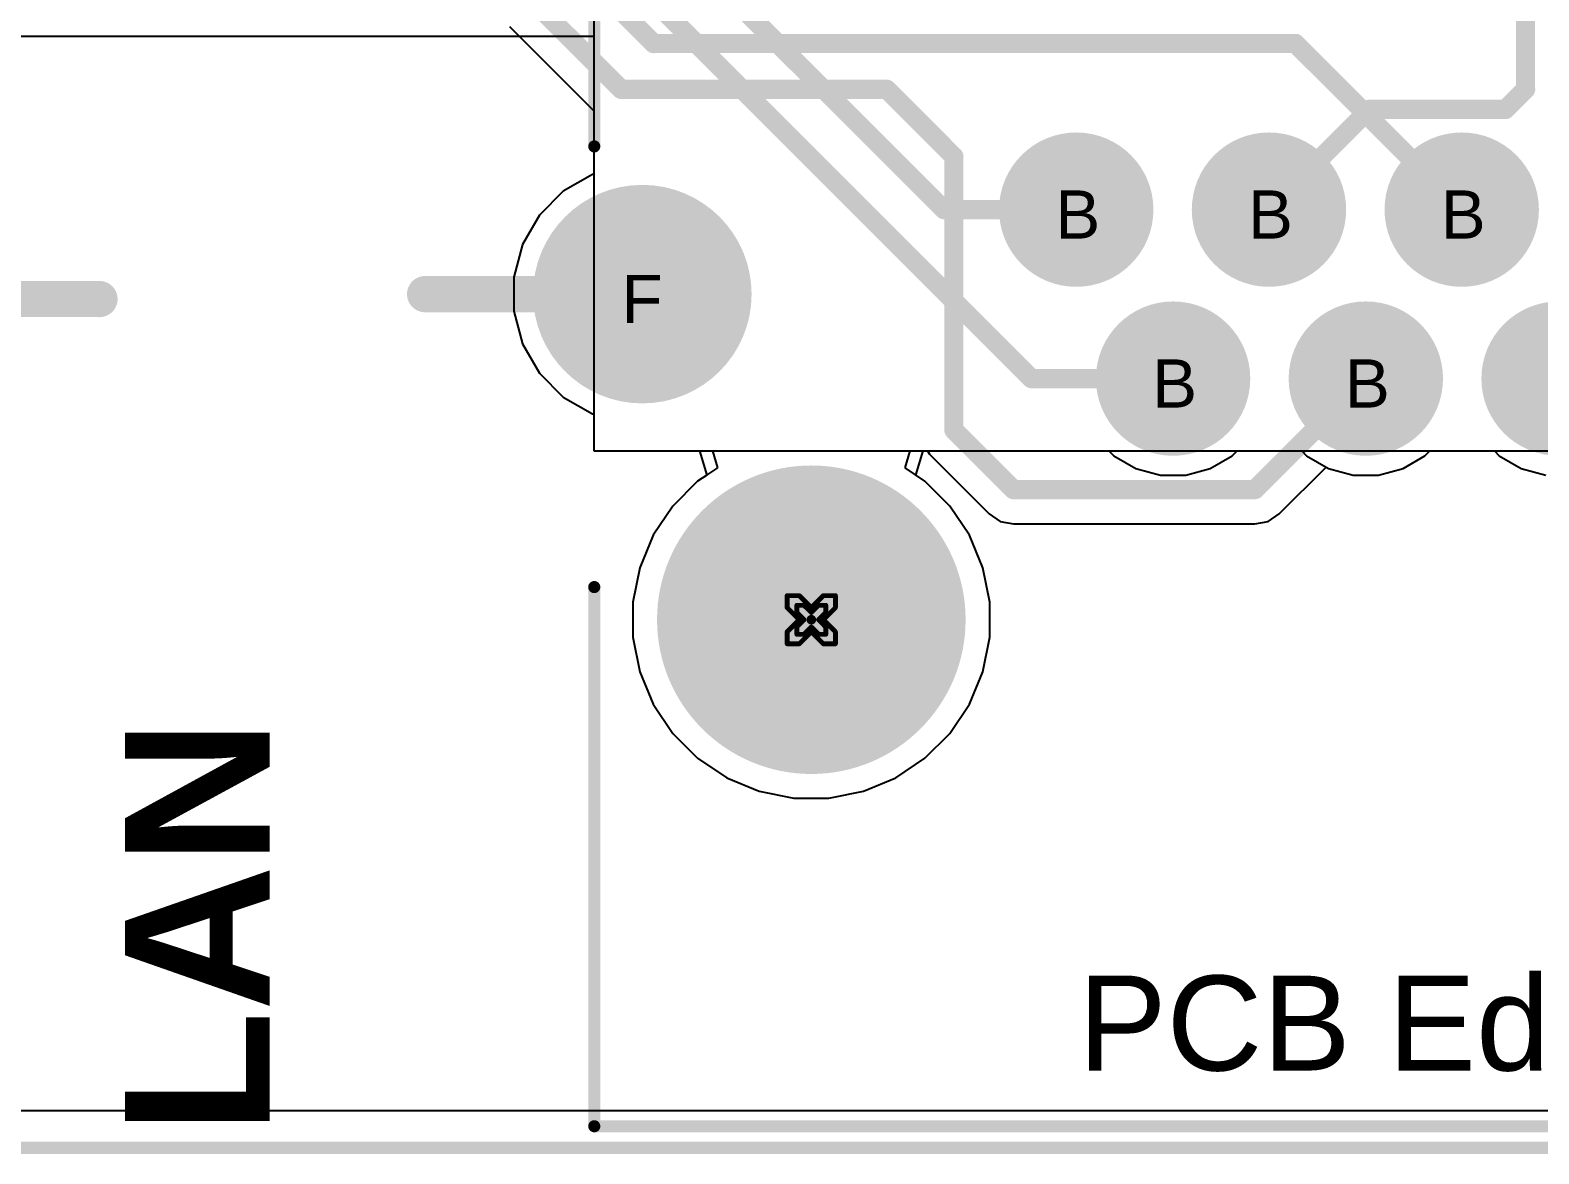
# Model space of a CAD drawing. Header units: inches. Extents: x 0 to 5032, y 0 to 5323.
# Drawn here: x 159.77 to 175.66, y -0.06 to 11.77 of the extents above; entities that cross this region are included whole.
import ezdxf

# ---------------------------------------------------------------- set-up
doc = ezdxf.new("R2010")
doc.units = ezdxf.units.IN
for name, color, linetype in [('Board Outline', 216, 'Continuous'), ('Bottom Layer', 5, 'Continuous'), ('Bottom Solder', 6, 'Continuous'), ('Drill Drawing', 1, 'Continuous'), ('Layer 1', 16, 'Continuous'), ('Layer 2', 76, 'Continuous'), ('Multi-Layer', 9, 'Continuous'), ('Pad Holes', 156, 'Continuous'), ('Top Layer', 1, 'Continuous'), ('Top Overlay', 2, 'Continuous'), ('Top Solder', 216, 'Continuous')]:
    doc.layers.add(name, color=color, linetype=linetype)
doc.styles.add('Arial', font='', dxfattribs={"height": 0.2})
doc.styles.add('Arial_Bold', font='', dxfattribs={"height": 0.2})
doc.styles.get('Arial').set_extended_font_data('Arial')
doc.styles.get('Arial_Bold').set_extended_font_data('Arial', bold=True)

# ---------------------------------------------------------------- blocks, each defined once
blk = doc.blocks.new('2_406549_1_118')
at = {"layer": 'Bottom Layer'}
h = blk.add_hatch(color=5, dxfattribs=at)
edge = h.paths.add_edge_path()
edge.add_arc((-3.56, -1.52), 0.762, 0, 360)
h = blk.add_hatch(color=5, dxfattribs=at)
edge = h.paths.add_edge_path()
edge.add_arc((-1.53, -1.52), 0.762, 0, 360)
h = blk.add_hatch(color=5, dxfattribs=at)
edge = h.paths.add_edge_path()
edge.add_arc((0.5, -1.52), 0.762, 0, 360)
h = blk.add_hatch(color=5, dxfattribs=at)
edge = h.paths.add_edge_path()
edge.add_arc((-8.13, -2.41), 1.1, 0, 360)
h = blk.add_hatch(color=5, dxfattribs=at)
edge = h.paths.add_edge_path()
edge.add_arc((-2.54, -3.3), 0.762, 0, 360)
h = blk.add_hatch(color=5, dxfattribs=at)
edge = h.paths.add_edge_path()
edge.add_arc((-0.51, -3.3), 0.762, 0, 360)
h = blk.add_hatch(color=5, dxfattribs=at)
edge = h.paths.add_edge_path()
edge.add_arc((1.52, -3.3), 0.762, 0, 360)
at = {"layer": 'Bottom Solder'}
h = blk.add_hatch(color=6, dxfattribs=at)
edge = h.paths.add_edge_path()
edge.add_arc((-3.56, -1.52), 0.813, 0, 360)
h = blk.add_hatch(color=6, dxfattribs=at)
edge = h.paths.add_edge_path()
edge.add_arc((-1.53, -1.52), 0.813, 0, 360)
h = blk.add_hatch(color=6, dxfattribs=at)
edge = h.paths.add_edge_path()
edge.add_arc((0.5, -1.52), 0.813, 0, 360)
h = blk.add_hatch(color=6, dxfattribs=at)
edge = h.paths.add_edge_path()
edge.add_arc((-8.13, -2.41), 1.151, 0, 360)
h = blk.add_hatch(color=6, dxfattribs=at)
edge = h.paths.add_edge_path()
edge.add_arc((-2.54, -3.3), 0.813, 0, 360)
h = blk.add_hatch(color=6, dxfattribs=at)
edge = h.paths.add_edge_path()
edge.add_arc((-0.51, -3.3), 0.813, 0, 360)
h = blk.add_hatch(color=6, dxfattribs=at)
edge = h.paths.add_edge_path()
edge.add_arc((1.52, -3.3), 0.813, 0, 360)
h = blk.add_hatch(color=6, dxfattribs=at)
edge = h.paths.add_edge_path()
edge.add_arc((-6.35, -5.84), 0.0508, 0, 360)
at = {"layer": 'Layer 1'}
h = blk.add_hatch(color=16, dxfattribs=at)
edge = h.paths.add_edge_path()
edge.add_arc((-3.56, -1.52), 0.762, 0, 360)
h = blk.add_hatch(color=16, dxfattribs=at)
edge = h.paths.add_edge_path()
edge.add_arc((-1.53, -1.52), 0.762, 0, 360)
h = blk.add_hatch(color=16, dxfattribs=at)
edge = h.paths.add_edge_path()
edge.add_arc((0.5, -1.52), 0.762, 0, 360)
h = blk.add_hatch(color=16, dxfattribs=at)
edge = h.paths.add_edge_path()
edge.add_arc((-8.13, -2.41), 1.1, 0, 360)
h = blk.add_hatch(color=16, dxfattribs=at)
edge = h.paths.add_edge_path()
edge.add_arc((-2.54, -3.3), 0.762, 0, 360)
h = blk.add_hatch(color=16, dxfattribs=at)
edge = h.paths.add_edge_path()
edge.add_arc((-0.51, -3.3), 0.762, 0, 360)
h = blk.add_hatch(color=16, dxfattribs=at)
edge = h.paths.add_edge_path()
edge.add_arc((1.52, -3.3), 0.762, 0, 360)
at = {"layer": 'Layer 2'}
h = blk.add_hatch(color=76, dxfattribs=at)
edge = h.paths.add_edge_path()
edge.add_arc((-3.56, -1.52), 0.762, 0, 360)
h = blk.add_hatch(color=76, dxfattribs=at)
edge = h.paths.add_edge_path()
edge.add_arc((-1.53, -1.52), 0.762, 0, 360)
h = blk.add_hatch(color=76, dxfattribs=at)
edge = h.paths.add_edge_path()
edge.add_arc((0.5, -1.52), 0.762, 0, 360)
h = blk.add_hatch(color=76, dxfattribs=at)
edge = h.paths.add_edge_path()
edge.add_arc((-8.13, -2.41), 1.1, 0, 360)
h = blk.add_hatch(color=76, dxfattribs=at)
edge = h.paths.add_edge_path()
edge.add_arc((-2.54, -3.3), 0.762, 0, 360)
h = blk.add_hatch(color=76, dxfattribs=at)
edge = h.paths.add_edge_path()
edge.add_arc((-0.51, -3.3), 0.762, 0, 360)
h = blk.add_hatch(color=76, dxfattribs=at)
edge = h.paths.add_edge_path()
edge.add_arc((1.52, -3.3), 0.762, 0, 360)
at = {"layer": 'Multi-Layer'}
h = blk.add_hatch(color=9, dxfattribs=at)
edge = h.paths.add_edge_path()
edge.add_arc((-3.56, -1.52), 0.762, 0, 360)
h = blk.add_hatch(color=9, dxfattribs=at)
edge = h.paths.add_edge_path()
edge.add_arc((-1.53, -1.52), 0.762, 0, 360)
h = blk.add_hatch(color=9, dxfattribs=at)
edge = h.paths.add_edge_path()
edge.add_arc((0.5, -1.52), 0.762, 0, 360)
h = blk.add_hatch(color=9, dxfattribs=at)
edge = h.paths.add_edge_path()
edge.add_arc((-8.13, -2.41), 1.1, 0, 360)
h = blk.add_hatch(color=9, dxfattribs=at)
edge = h.paths.add_edge_path()
edge.add_arc((-2.54, -3.3), 0.762, 0, 360)
h = blk.add_hatch(color=9, dxfattribs=at)
edge = h.paths.add_edge_path()
edge.add_arc((-0.51, -3.3), 0.762, 0, 360)
h = blk.add_hatch(color=9, dxfattribs=at)
edge = h.paths.add_edge_path()
edge.add_arc((1.52, -3.3), 0.762, 0, 360)
at = {"layer": 'Pad Holes'}
h = blk.add_hatch(color=7, dxfattribs=at)
edge = h.paths.add_edge_path()
edge.add_arc((-3.56, -1.52), 0.45, 0, 360)
h = blk.add_hatch(color=7, dxfattribs=at)
edge = h.paths.add_edge_path()
edge.add_arc((-1.53, -1.52), 0.45, 0, 360)
h = blk.add_hatch(color=7, dxfattribs=at)
edge = h.paths.add_edge_path()
edge.add_arc((0.5, -1.52), 0.45, 0, 360)
h = blk.add_hatch(color=7, dxfattribs=at)
edge = h.paths.add_edge_path()
edge.add_arc((-8.13, -2.41), 0.785, 0, 360)
h = blk.add_hatch(color=7, dxfattribs=at)
edge = h.paths.add_edge_path()
edge.add_arc((-2.54, -3.3), 0.45, 0, 360)
h = blk.add_hatch(color=7, dxfattribs=at)
edge = h.paths.add_edge_path()
edge.add_arc((-0.51, -3.3), 0.45, 0, 360)
h = blk.add_hatch(color=7, dxfattribs=at)
edge = h.paths.add_edge_path()
edge.add_arc((1.52, -3.3), 0.45, 0, 360)
h = blk.add_hatch(color=7, dxfattribs=at)
edge = h.paths.add_edge_path()
edge.add_arc((-6.35, -5.84), 1.625, 0, 360)
at = {"layer": 'Top Layer'}
h = blk.add_hatch(color=1, dxfattribs=at)
edge = h.paths.add_edge_path()
edge.add_arc((-3.56, -1.52), 0.762, 0, 360)
h = blk.add_hatch(color=1, dxfattribs=at)
edge = h.paths.add_edge_path()
edge.add_arc((-1.53, -1.52), 0.762, 0, 360)
h = blk.add_hatch(color=1, dxfattribs=at)
edge = h.paths.add_edge_path()
edge.add_arc((0.5, -1.52), 0.762, 0, 360)
h = blk.add_hatch(color=1, dxfattribs=at)
edge = h.paths.add_edge_path()
edge.add_arc((-8.13, -2.41), 1.1, 0, 360)
h = blk.add_hatch(color=1, dxfattribs=at)
edge = h.paths.add_edge_path()
edge.add_arc((-2.54, -3.3), 0.762, 0, 360)
h = blk.add_hatch(color=1, dxfattribs=at)
edge = h.paths.add_edge_path()
edge.add_arc((-0.51, -3.3), 0.762, 0, 360)
h = blk.add_hatch(color=1, dxfattribs=at)
edge = h.paths.add_edge_path()
edge.add_arc((1.52, -3.3), 0.762, 0, 360)
at = {"layer": 'Top Solder'}
h = blk.add_hatch(color=216, dxfattribs=at)
edge = h.paths.add_edge_path()
edge.add_arc((-3.56, -1.52), 0.813, 0, 360)
h = blk.add_hatch(color=216, dxfattribs=at)
edge = h.paths.add_edge_path()
edge.add_arc((-1.53, -1.52), 0.813, 0, 360)
h = blk.add_hatch(color=216, dxfattribs=at)
edge = h.paths.add_edge_path()
edge.add_arc((0.5, -1.52), 0.813, 0, 360)
h = blk.add_hatch(color=216, dxfattribs=at)
edge = h.paths.add_edge_path()
edge.add_arc((-8.13, -2.41), 1.151, 0, 360)
h = blk.add_hatch(color=216, dxfattribs=at)
edge = h.paths.add_edge_path()
edge.add_arc((-2.54, -3.3), 0.813, 0, 360)
h = blk.add_hatch(color=216, dxfattribs=at)
edge = h.paths.add_edge_path()
edge.add_arc((-0.51, -3.3), 0.813, 0, 360)
h = blk.add_hatch(color=216, dxfattribs=at)
edge = h.paths.add_edge_path()
edge.add_arc((1.52, -3.3), 0.813, 0, 360)
h = blk.add_hatch(color=216, dxfattribs=at)
edge = h.paths.add_edge_path()
edge.add_arc((-6.35, -5.84), 0.0508, 0, 360)
at = {"layer": 'Top Overlay'}
for points in [[(-8.636, -0.854, 0.127, 0.127, 0), (-8.636, 4.826, 0.127, 0.127, 0)], [(-8.636, -11.176, 0.127, 0.127, 0), (-8.636, -5.496, 0.127, 0.127, 0)], [(-8.636, -11.176, 0.127, 0.127, 0), (8.636, -11.176, 0.127, 0.127, 0)]]:
    blk.add_lwpolyline(points, format="xyseb", dxfattribs=at)
for points in [[(-8.668, -0.854, 0.0635, 0.0635, 1), (-8.604, -0.854, 0.0635, 0.0635, 1)], [(-8.668, -5.496, 0.0635, 0.0635, 1), (-8.604, -5.496, 0.0635, 0.0635, 1)], [(-8.668, -11.176, 0.0635, 0.0635, 1), (-8.604, -11.176, 0.0635, 0.0635, 1)], [(-8.668, -11.176, 0.0635, 0.0635, 1), (-8.604, -11.176, 0.0635, 0.0635, 1)]]:
    blk.add_lwpolyline(points, format="xyseb", close=True, dxfattribs=at)
at = {"layer": 'Top Overlay', "style": 'Arial'}
blk.add_text('PCB Edge', height=1, rotation=360, dxfattribs=at).set_placement((-3.54, -10.589))

msp = doc.modelspace()

# ---------------------------------------------------------------- linework, layer by layer
at = {"layer": 'Board Outline'}
msp.add_lwpolyline([(138.479, 0, 0.127, 0.127, 0), (200, 0, 0.127, 0.127, 0)], format="xyseb", dxfattribs=at)
at = {"layer": 'Bottom Layer'}
for p, q in [((164.821, 11.813), (165.708, 10.925)), ((165.708, 10.925), (165.708, 10.257)), ((165.697, 10.254), (165.388, 10.076)), ((165.708, 10.257), (165.697, 10.254)), ((165.388, 10.076), (165.136, 9.824)), ((165.136, 9.824), (164.958, 9.515)), ((164.958, 9.515), (164.866, 9.171)), ((164.866, 9.171), (164.866, 8.814)), ((164.866, 8.814), (164.958, 8.47)), ((164.958, 8.47), (165.136, 8.161)), ((165.136, 8.161), (165.388, 7.909)), ((165.388, 7.909), (165.697, 7.731)), ((165.697, 7.731), (165.708, 7.728)), ((165.708, 7.728), (165.708, 7.341)), ((165.708, 7.341), (166.958, 7.341)), ((166.958, 7.341), (167.012, 7.163)), ((168.987, 7.163), (169.041, 7.341)), ((169.041, 7.341), (169.222, 7.341)), ((169.222, 7.341), (169.245, 7.306)), ((174.463, 7.29), (174.514, 7.341)), ((174.514, 7.341), (175.195, 7.341)), ((175.195, 7.341), (175.246, 7.29)), ((167.012, 7.163), (166.802, 7.022)), ((169.197, 7.022), (168.987, 7.163)), ((169.245, 7.306), (169.873, 6.678)), ((172.928, 6.678), (173.421, 7.171)), ((173.421, 7.171), (173.447, 7.156)), ((173.447, 7.156), (173.706, 7.087)), ((173.973, 7.087), (174.232, 7.156)), ((174.232, 7.156), (174.463, 7.29)), ((175.246, 7.29), (175.477, 7.156)), ((175.477, 7.156), (175.736, 7.087)), ((166.802, 7.022), (166.54, 6.76)), ((169.459, 6.76), (169.197, 7.022)), ((173.706, 7.087), (173.973, 7.087)), ((166.54, 6.76), (166.335, 6.453)), ((169.665, 6.453), (169.459, 6.76)), ((169.873, 6.678), (169.873, 6.678)), ((169.873, 6.678), (169.99, 6.599)), ((172.81, 6.599), (172.928, 6.678)), ((169.99, 6.599), (170.129, 6.572)), ((170.129, 6.572), (172.671, 6.572)), ((172.671, 6.572), (172.81, 6.599)), ((172.671, 6.572), (172.671, 6.572)), ((166.335, 6.453), (166.193, 6.111)), ((169.806, 6.111), (169.665, 6.453)), ((166.193, 6.111), (166.121, 5.748)), ((169.879, 5.748), (169.806, 6.111)), ((166.121, 5.748), (166.121, 5.378)), ((169.879, 5.378), (169.879, 5.748)), ((166.121, 5.378), (166.193, 5.015)), ((169.806, 5.015), (169.879, 5.378)), ((166.193, 5.015), (166.335, 4.673)), ((169.665, 4.673), (169.806, 5.015)), ((166.335, 4.673), (166.54, 4.365)), ((169.459, 4.365), (169.665, 4.673)), ((166.54, 4.365), (166.802, 4.103)), ((169.197, 4.103), (169.459, 4.365)), ((166.802, 4.103), (167.11, 3.897)), ((168.89, 3.897), (169.197, 4.103)), ((167.11, 3.897), (167.452, 3.756)), ((168.548, 3.756), (168.89, 3.897)), ((167.452, 3.756), (167.815, 3.684)), ((167.815, 3.684), (168.185, 3.684)), ((168.185, 3.684), (168.548, 3.756)), ((195.516, 0.388), (138.868, 0.388))]:
    msp.add_line(p, q, dxfattribs=at)
for points in [[(165.74, 12.233, 0.203, 0.203, 0), (166.34, 11.633, 0.203, 0.203, 0)], [(165.077, 12.069, 0.203, 0.203, 0), (165.996, 11.151, 0.203, 0.203, 0)], [(166.34, 11.633, 0.203, 0.203, 0), (173.099, 11.633, 0.203, 0.203, 0)], [(173.099, 11.633, 0.203, 0.203, 0), (174.85, 9.883, 0.203, 0.203, 0)], [(165.996, 11.151, 0.203, 0.203, 0), (168.794, 11.151, 0.203, 0.203, 0)], [(168.794, 11.151, 0.203, 0.203, 0), (169.501, 10.443, 0.203, 0.203, 0)], [(169.501, 7.562, 0.203, 0.203, 0), (169.501, 10.443, 0.203, 0.203, 0)], [(172.671, 6.934, 0.203, 0.203, 0), (173.84, 8.103, 0.203, 0.203, 0)], [(169.501, 7.562, 0.203, 0.203, 0), (170.129, 6.934, 0.203, 0.203, 0)], [(170.129, 6.934, 0.203, 0.203, 0), (172.671, 6.934, 0.203, 0.203, 0)]]:
    msp.add_lwpolyline(points, format="xyseb", dxfattribs=at)
for points in [[(166.289, 11.633, 0.102, 0.102, 1), (166.391, 11.633, 0.102, 0.102, 1)], [(166.289, 11.633, 0.102, 0.102, 1), (166.391, 11.633, 0.102, 0.102, 1)], [(173.048, 11.633, 0.102, 0.102, 1), (173.15, 11.633, 0.102, 0.102, 1)], [(173.048, 11.633, 0.102, 0.102, 1), (173.15, 11.633, 0.102, 0.102, 1)], [(165.945, 11.151, 0.102, 0.102, 1), (166.047, 11.151, 0.102, 0.102, 1)], [(165.945, 11.151, 0.102, 0.102, 1), (166.047, 11.151, 0.102, 0.102, 1)], [(168.743, 11.151, 0.102, 0.102, 1), (168.844, 11.151, 0.102, 0.102, 1)], [(168.743, 11.151, 0.102, 0.102, 1), (168.844, 11.151, 0.102, 0.102, 1)], [(169.451, 10.443, 0.102, 0.102, 1), (169.552, 10.443, 0.102, 0.102, 1)], [(169.451, 10.443, 0.102, 0.102, 1), (169.552, 10.443, 0.102, 0.102, 1)], [(174.799, 9.883, 0.102, 0.102, 1), (174.9, 9.883, 0.102, 0.102, 1)], [(173.789, 8.103, 0.102, 0.102, 1), (173.89, 8.103, 0.102, 0.102, 1)], [(169.451, 7.562, 0.102, 0.102, 1), (169.552, 7.562, 0.102, 0.102, 1)], [(169.451, 7.562, 0.102, 0.102, 1), (169.552, 7.562, 0.102, 0.102, 1)], [(170.078, 6.934, 0.102, 0.102, 1), (170.18, 6.934, 0.102, 0.102, 1)], [(170.078, 6.934, 0.102, 0.102, 1), (170.18, 6.934, 0.102, 0.102, 1)], [(172.62, 6.934, 0.102, 0.102, 1), (172.722, 6.934, 0.102, 0.102, 1)], [(172.62, 6.934, 0.102, 0.102, 1), (172.722, 6.934, 0.102, 0.102, 1)]]:
    msp.add_lwpolyline(points, format="xyseb", close=True, dxfattribs=at)
at = {"layer": 'Drill Drawing'}
for points in [[(167.746, 5.69, 0.0508, 0.0508, 0), (167.746, 5.817, 0.0508, 0.0508, 0)], [(167.746, 5.817, 0.0508, 0.0508, 0), (167.873, 5.817, 0.0508, 0.0508, 0)], [(167.847, 5.639, 0.0508, 0.0508, 0), (167.847, 5.715, 0.0508, 0.0508, 0)], [(167.847, 5.715, 0.0508, 0.0508, 0), (167.923, 5.715, 0.0508, 0.0508, 0)], [(167.873, 5.817, 0.0508, 0.0508, 0), (168, 5.69, 0.0508, 0.0508, 0)], [(167.923, 5.715, 0.0508, 0.0508, 0), (168, 5.639, 0.0508, 0.0508, 0)], [(168, 5.69, 0.0508, 0.0508, 0), (168.127, 5.817, 0.0508, 0.0508, 0)], [(168, 5.639, 0.0508, 0.0508, 0), (168.076, 5.715, 0.0508, 0.0508, 0)], [(168.076, 5.715, 0.0508, 0.0508, 0), (168.152, 5.715, 0.0508, 0.0508, 0)], [(168.127, 5.817, 0.0508, 0.0508, 0), (168.254, 5.817, 0.0508, 0.0508, 0)], [(168.152, 5.639, 0.0508, 0.0508, 0), (168.152, 5.715, 0.0508, 0.0508, 0)], [(168.254, 5.69, 0.0508, 0.0508, 0), (168.254, 5.817, 0.0508, 0.0508, 0)], [(167.746, 5.69, 0.0508, 0.0508, 0), (167.873, 5.563, 0.0508, 0.0508, 0)], [(167.746, 5.436, 0.0508, 0.0508, 0), (167.873, 5.563, 0.0508, 0.0508, 0)], [(167.847, 5.639, 0.0508, 0.0508, 0), (167.923, 5.563, 0.0508, 0.0508, 0)], [(167.847, 5.486, 0.0508, 0.0508, 0), (167.923, 5.563, 0.0508, 0.0508, 0)], [(168.076, 5.563, 0.0508, 0.0508, 0), (168.152, 5.639, 0.0508, 0.0508, 0)], [(168.076, 5.563, 0.0508, 0.0508, 0), (168.152, 5.486, 0.0508, 0.0508, 0)], [(168.127, 5.563, 0.0508, 0.0508, 0), (168.254, 5.69, 0.0508, 0.0508, 0)], [(168.127, 5.563, 0.0508, 0.0508, 0), (168.254, 5.436, 0.0508, 0.0508, 0)], [(167.746, 5.309, 0.0508, 0.0508, 0), (167.746, 5.436, 0.0508, 0.0508, 0)], [(167.847, 5.41, 0.0508, 0.0508, 0), (167.847, 5.486, 0.0508, 0.0508, 0)], [(167.847, 5.41, 0.0508, 0.0508, 0), (167.923, 5.41, 0.0508, 0.0508, 0)], [(167.873, 5.309, 0.0508, 0.0508, 0), (168, 5.436, 0.0508, 0.0508, 0)], [(167.923, 5.41, 0.0508, 0.0508, 0), (168, 5.486, 0.0508, 0.0508, 0)], [(168, 5.486, 0.0508, 0.0508, 0), (168.076, 5.41, 0.0508, 0.0508, 0)], [(168, 5.436, 0.0508, 0.0508, 0), (168.127, 5.309, 0.0508, 0.0508, 0)], [(168.076, 5.41, 0.0508, 0.0508, 0), (168.152, 5.41, 0.0508, 0.0508, 0)], [(168.152, 5.41, 0.0508, 0.0508, 0), (168.152, 5.486, 0.0508, 0.0508, 0)], [(168.254, 5.309, 0.0508, 0.0508, 0), (168.254, 5.436, 0.0508, 0.0508, 0)], [(167.746, 5.309, 0.0508, 0.0508, 0), (167.873, 5.309, 0.0508, 0.0508, 0)], [(168.127, 5.309, 0.0508, 0.0508, 0), (168.254, 5.309, 0.0508, 0.0508, 0)]]:
    msp.add_lwpolyline(points, format="xyseb", dxfattribs=at)
for points in [[(167.733, 5.817, 0.0254, 0.0254, 1), (167.758, 5.817, 0.0254, 0.0254, 1)], [(167.733, 5.817, 0.0254, 0.0254, 1), (167.758, 5.817, 0.0254, 0.0254, 1)], [(167.835, 5.715, 0.0254, 0.0254, 1), (167.86, 5.715, 0.0254, 0.0254, 1)], [(167.835, 5.715, 0.0254, 0.0254, 1), (167.86, 5.715, 0.0254, 0.0254, 1)], [(167.86, 5.817, 0.0254, 0.0254, 1), (167.885, 5.817, 0.0254, 0.0254, 1)], [(167.86, 5.817, 0.0254, 0.0254, 1), (167.885, 5.817, 0.0254, 0.0254, 1)], [(167.911, 5.715, 0.0254, 0.0254, 1), (167.936, 5.715, 0.0254, 0.0254, 1)], [(167.911, 5.715, 0.0254, 0.0254, 1), (167.936, 5.715, 0.0254, 0.0254, 1)], [(168.063, 5.715, 0.0254, 0.0254, 1), (168.089, 5.715, 0.0254, 0.0254, 1)], [(168.063, 5.715, 0.0254, 0.0254, 1), (168.089, 5.715, 0.0254, 0.0254, 1)], [(168.114, 5.817, 0.0254, 0.0254, 1), (168.139, 5.817, 0.0254, 0.0254, 1)], [(168.114, 5.817, 0.0254, 0.0254, 1), (168.139, 5.817, 0.0254, 0.0254, 1)], [(168.139, 5.715, 0.0254, 0.0254, 1), (168.165, 5.715, 0.0254, 0.0254, 1)], [(168.139, 5.715, 0.0254, 0.0254, 1), (168.165, 5.715, 0.0254, 0.0254, 1)], [(168.241, 5.817, 0.0254, 0.0254, 1), (168.266, 5.817, 0.0254, 0.0254, 1)], [(168.241, 5.817, 0.0254, 0.0254, 1), (168.266, 5.817, 0.0254, 0.0254, 1)], [(167.733, 5.69, 0.0254, 0.0254, 1), (167.758, 5.69, 0.0254, 0.0254, 1)], [(167.733, 5.69, 0.0254, 0.0254, 1), (167.758, 5.69, 0.0254, 0.0254, 1)], [(167.835, 5.639, 0.0254, 0.0254, 1), (167.86, 5.639, 0.0254, 0.0254, 1)], [(167.835, 5.639, 0.0254, 0.0254, 1), (167.86, 5.639, 0.0254, 0.0254, 1)], [(167.86, 5.563, 0.0254, 0.0254, 1), (167.885, 5.563, 0.0254, 0.0254, 1)], [(167.86, 5.563, 0.0254, 0.0254, 1), (167.885, 5.563, 0.0254, 0.0254, 1)], [(167.911, 5.563, 0.0254, 0.0254, 1), (167.936, 5.563, 0.0254, 0.0254, 1)], [(167.911, 5.563, 0.0254, 0.0254, 1), (167.936, 5.563, 0.0254, 0.0254, 1)], [(167.987, 5.69, 0.0254, 0.0254, 1), (168.012, 5.69, 0.0254, 0.0254, 1)], [(167.987, 5.69, 0.0254, 0.0254, 1), (168.012, 5.69, 0.0254, 0.0254, 1)], [(167.987, 5.639, 0.0254, 0.0254, 1), (168.012, 5.639, 0.0254, 0.0254, 1)], [(167.987, 5.639, 0.0254, 0.0254, 1), (168.012, 5.639, 0.0254, 0.0254, 1)], [(168.063, 5.563, 0.0254, 0.0254, 1), (168.089, 5.563, 0.0254, 0.0254, 1)], [(168.063, 5.563, 0.0254, 0.0254, 1), (168.089, 5.563, 0.0254, 0.0254, 1)], [(168.114, 5.563, 0.0254, 0.0254, 1), (168.139, 5.563, 0.0254, 0.0254, 1)], [(168.114, 5.563, 0.0254, 0.0254, 1), (168.139, 5.563, 0.0254, 0.0254, 1)], [(168.139, 5.639, 0.0254, 0.0254, 1), (168.165, 5.639, 0.0254, 0.0254, 1)], [(168.139, 5.639, 0.0254, 0.0254, 1), (168.165, 5.639, 0.0254, 0.0254, 1)], [(168.241, 5.69, 0.0254, 0.0254, 1), (168.266, 5.69, 0.0254, 0.0254, 1)], [(168.241, 5.69, 0.0254, 0.0254, 1), (168.266, 5.69, 0.0254, 0.0254, 1)], [(167.733, 5.436, 0.0254, 0.0254, 1), (167.758, 5.436, 0.0254, 0.0254, 1)], [(167.733, 5.436, 0.0254, 0.0254, 1), (167.758, 5.436, 0.0254, 0.0254, 1)], [(167.835, 5.486, 0.0254, 0.0254, 1), (167.86, 5.486, 0.0254, 0.0254, 1)], [(167.835, 5.486, 0.0254, 0.0254, 1), (167.86, 5.486, 0.0254, 0.0254, 1)], [(167.835, 5.41, 0.0254, 0.0254, 1), (167.86, 5.41, 0.0254, 0.0254, 1)], [(167.835, 5.41, 0.0254, 0.0254, 1), (167.86, 5.41, 0.0254, 0.0254, 1)], [(167.911, 5.41, 0.0254, 0.0254, 1), (167.936, 5.41, 0.0254, 0.0254, 1)], [(167.911, 5.41, 0.0254, 0.0254, 1), (167.936, 5.41, 0.0254, 0.0254, 1)], [(167.987, 5.486, 0.0254, 0.0254, 1), (168.012, 5.486, 0.0254, 0.0254, 1)], [(167.987, 5.486, 0.0254, 0.0254, 1), (168.012, 5.486, 0.0254, 0.0254, 1)], [(167.987, 5.436, 0.0254, 0.0254, 1), (168.012, 5.436, 0.0254, 0.0254, 1)], [(167.987, 5.436, 0.0254, 0.0254, 1), (168.012, 5.436, 0.0254, 0.0254, 1)], [(168.063, 5.41, 0.0254, 0.0254, 1), (168.089, 5.41, 0.0254, 0.0254, 1)], [(168.063, 5.41, 0.0254, 0.0254, 1), (168.089, 5.41, 0.0254, 0.0254, 1)], [(168.139, 5.486, 0.0254, 0.0254, 1), (168.165, 5.486, 0.0254, 0.0254, 1)], [(168.139, 5.486, 0.0254, 0.0254, 1), (168.165, 5.486, 0.0254, 0.0254, 1)], [(168.139, 5.41, 0.0254, 0.0254, 1), (168.165, 5.41, 0.0254, 0.0254, 1)], [(168.139, 5.41, 0.0254, 0.0254, 1), (168.165, 5.41, 0.0254, 0.0254, 1)], [(168.241, 5.436, 0.0254, 0.0254, 1), (168.266, 5.436, 0.0254, 0.0254, 1)], [(168.241, 5.436, 0.0254, 0.0254, 1), (168.266, 5.436, 0.0254, 0.0254, 1)], [(167.733, 5.309, 0.0254, 0.0254, 1), (167.758, 5.309, 0.0254, 0.0254, 1)], [(167.733, 5.309, 0.0254, 0.0254, 1), (167.758, 5.309, 0.0254, 0.0254, 1)], [(167.86, 5.309, 0.0254, 0.0254, 1), (167.885, 5.309, 0.0254, 0.0254, 1)], [(167.86, 5.309, 0.0254, 0.0254, 1), (167.885, 5.309, 0.0254, 0.0254, 1)], [(168.114, 5.309, 0.0254, 0.0254, 1), (168.139, 5.309, 0.0254, 0.0254, 1)], [(168.114, 5.309, 0.0254, 0.0254, 1), (168.139, 5.309, 0.0254, 0.0254, 1)], [(168.241, 5.309, 0.0254, 0.0254, 1), (168.266, 5.309, 0.0254, 0.0254, 1)], [(168.241, 5.309, 0.0254, 0.0254, 1), (168.266, 5.309, 0.0254, 0.0254, 1)]]:
    msp.add_lwpolyline(points, format="xyseb", close=True, dxfattribs=at)
at = {"layer": 'Layer 1'}
for p, q in [((158.632, 11.709), (165.708, 11.709)), ((165.708, 11.709), (165.708, 7.341)), ((165.708, 7.341), (166.821, 7.341)), ((166.821, 7.341), (166.898, 7.087)), ((169.101, 7.087), (169.178, 7.341)), ((169.178, 7.341), (171.135, 7.341)), ((171.135, 7.341), (171.186, 7.29)), ((172.434, 7.29), (172.485, 7.341)), ((172.485, 7.341), (173.165, 7.341)), ((173.165, 7.341), (173.216, 7.29)), ((174.463, 7.29), (174.514, 7.341)), ((174.514, 7.341), (175.195, 7.341)), ((175.195, 7.341), (175.246, 7.29)), ((171.186, 7.29), (171.418, 7.156)), ((171.418, 7.156), (171.676, 7.087)), ((171.943, 7.087), (172.202, 7.156)), ((172.202, 7.156), (172.434, 7.29)), ((173.216, 7.29), (173.447, 7.156)), ((173.447, 7.156), (173.706, 7.087)), ((173.973, 7.087), (174.232, 7.156)), ((174.232, 7.156), (174.463, 7.29)), ((175.246, 7.29), (175.477, 7.156)), ((175.477, 7.156), (175.736, 7.087)), ((166.802, 7.022), (166.54, 6.76)), ((166.898, 7.087), (166.802, 7.022)), ((169.197, 7.022), (169.101, 7.087)), ((169.459, 6.76), (169.197, 7.022)), ((171.676, 7.087), (171.943, 7.087)), ((173.706, 7.087), (173.973, 7.087)), ((166.54, 6.76), (166.335, 6.453)), ((169.665, 6.453), (169.459, 6.76)), ((166.335, 6.453), (166.193, 6.111)), ((169.806, 6.111), (169.665, 6.453)), ((166.193, 6.111), (166.121, 5.748)), ((169.879, 5.748), (169.806, 6.111)), ((166.121, 5.748), (166.121, 5.378)), ((169.879, 5.378), (169.879, 5.748)), ((166.121, 5.378), (166.193, 5.015)), ((169.806, 5.015), (169.879, 5.378)), ((166.193, 5.015), (166.335, 4.673)), ((169.665, 4.673), (169.806, 5.015)), ((166.335, 4.673), (166.54, 4.365)), ((169.459, 4.365), (169.665, 4.673)), ((166.54, 4.365), (166.802, 4.103)), ((169.197, 4.103), (169.459, 4.365)), ((166.802, 4.103), (167.11, 3.897)), ((168.89, 3.897), (169.197, 4.103)), ((167.11, 3.897), (167.452, 3.756)), ((168.548, 3.756), (168.89, 3.897)), ((167.452, 3.756), (167.815, 3.684)), ((167.815, 3.684), (168.185, 3.684)), ((168.185, 3.684), (168.548, 3.756)), ((199.612, 0.388), (138.868, 0.388))]:
    msp.add_line(p, q, dxfattribs=at)
for points in [[(158.221, 8.941, 0.381, 0.381, 0), (160.503, 8.941, 0.381, 0.381, 0)], [(163.933, 8.993, 0.381, 0.381, 0), (166.22, 8.993, 0.381, 0.381, 0)]]:
    msp.add_lwpolyline(points, format="xyseb", dxfattribs=at)
for points in [[(160.407, 8.941, 0.191, 0.191, 1), (160.598, 8.941, 0.191, 0.191, 1)], [(163.837, 8.993, 0.191, 0.191, 1), (164.028, 8.993, 0.191, 0.191, 1)], [(166.124, 8.993, 0.191, 0.191, 1), (166.315, 8.993, 0.191, 0.191, 1)]]:
    msp.add_lwpolyline(points, format="xyseb", close=True, dxfattribs=at)
at = {"layer": 'Layer 2'}
for p, q in [((165.708, 15.029), (165.708, 10.257)), ((165.697, 10.254), (165.388, 10.076)), ((165.708, 10.257), (165.697, 10.254)), ((165.388, 10.076), (165.136, 9.824)), ((165.136, 9.824), (164.958, 9.515)), ((164.958, 9.515), (164.866, 9.171)), ((164.866, 9.171), (164.866, 8.814)), ((164.866, 8.814), (164.958, 8.47)), ((164.958, 8.47), (165.136, 8.161)), ((165.136, 8.161), (165.388, 7.909)), ((165.388, 7.909), (165.697, 7.731)), ((165.697, 7.731), (165.708, 7.728)), ((165.708, 7.728), (165.708, 7.341)), ((165.708, 7.341), (166.821, 7.341)), ((166.821, 7.341), (166.898, 7.087)), ((169.101, 7.087), (169.178, 7.341)), ((169.178, 7.341), (171.135, 7.341)), ((171.135, 7.341), (171.186, 7.29)), ((172.434, 7.29), (172.485, 7.341)), ((172.485, 7.341), (173.165, 7.341)), ((173.165, 7.341), (173.216, 7.29)), ((174.463, 7.29), (174.514, 7.341)), ((174.514, 7.341), (175.195, 7.341)), ((175.195, 7.341), (175.246, 7.29)), ((171.186, 7.29), (171.418, 7.156)), ((171.418, 7.156), (171.676, 7.087)), ((171.943, 7.087), (172.202, 7.156)), ((172.202, 7.156), (172.434, 7.29)), ((173.216, 7.29), (173.447, 7.156)), ((173.447, 7.156), (173.706, 7.087)), ((173.973, 7.087), (174.232, 7.156)), ((174.232, 7.156), (174.463, 7.29)), ((175.246, 7.29), (175.477, 7.156)), ((175.477, 7.156), (175.736, 7.087)), ((166.802, 7.022), (166.54, 6.76)), ((166.898, 7.087), (166.802, 7.022)), ((169.197, 7.022), (169.101, 7.087)), ((169.459, 6.76), (169.197, 7.022)), ((171.676, 7.087), (171.943, 7.087)), ((173.706, 7.087), (173.973, 7.087)), ((166.54, 6.76), (166.335, 6.453)), ((169.665, 6.453), (169.459, 6.76)), ((166.335, 6.453), (166.193, 6.111)), ((169.806, 6.111), (169.665, 6.453)), ((166.193, 6.111), (166.121, 5.748)), ((169.879, 5.748), (169.806, 6.111)), ((166.121, 5.748), (166.121, 5.378)), ((169.879, 5.378), (169.879, 5.748)), ((166.121, 5.378), (166.193, 5.015)), ((169.806, 5.015), (169.879, 5.378)), ((166.193, 5.015), (166.335, 4.673)), ((169.665, 4.673), (169.806, 5.015)), ((166.335, 4.673), (166.54, 4.365)), ((169.459, 4.365), (169.665, 4.673)), ((166.54, 4.365), (166.802, 4.103)), ((169.197, 4.103), (169.459, 4.365)), ((166.802, 4.103), (167.11, 3.897)), ((168.89, 3.897), (169.197, 4.103)), ((167.11, 3.897), (167.452, 3.756)), ((168.548, 3.756), (168.89, 3.897)), ((167.452, 3.756), (167.815, 3.684)), ((167.815, 3.684), (168.185, 3.684)), ((168.185, 3.684), (168.548, 3.756)), ((195.387, 0.388), (138.868, 0.388))]:
    msp.add_line(p, q, dxfattribs=at)
at = {"layer": 'Multi-Layer'}
for p, q in [((165.708, 28.702), (165.708, 7.341)), ((165.708, 7.341), (182.884, 7.341))]:
    msp.add_line(p, q, dxfattribs=at)
at = {"layer": 'Top Layer'}
for p, q in [((165.708, 12.2), (165.708, 10.257)), ((165.697, 10.254), (165.388, 10.076)), ((165.708, 10.257), (165.697, 10.254)), ((165.388, 10.076), (165.136, 9.824)), ((165.136, 9.824), (164.958, 9.515)), ((164.958, 9.515), (164.866, 9.171)), ((164.866, 9.171), (164.866, 8.814)), ((164.866, 8.814), (164.958, 8.47)), ((164.958, 8.47), (165.136, 8.161)), ((165.136, 8.161), (165.388, 7.909)), ((165.388, 7.909), (165.697, 7.731)), ((165.697, 7.731), (165.708, 7.728)), ((165.708, 7.728), (165.708, 7.341)), ((165.708, 7.341), (166.958, 7.341)), ((166.958, 7.341), (167.012, 7.163)), ((168.987, 7.163), (169.041, 7.341)), ((169.041, 7.341), (171.135, 7.341)), ((171.135, 7.341), (171.186, 7.29)), ((172.434, 7.29), (172.485, 7.341)), ((172.485, 7.341), (173.165, 7.341)), ((173.165, 7.341), (173.216, 7.29)), ((174.463, 7.29), (174.514, 7.341)), ((174.514, 7.341), (175.195, 7.341)), ((175.195, 7.341), (175.246, 7.29)), ((167.012, 7.163), (166.802, 7.022)), ((169.197, 7.022), (168.987, 7.163)), ((171.186, 7.29), (171.418, 7.156)), ((171.418, 7.156), (171.676, 7.087)), ((171.943, 7.087), (172.202, 7.156)), ((172.202, 7.156), (172.434, 7.29)), ((173.216, 7.29), (173.447, 7.156)), ((173.447, 7.156), (173.706, 7.087)), ((173.973, 7.087), (174.232, 7.156)), ((174.232, 7.156), (174.463, 7.29)), ((175.246, 7.29), (175.477, 7.156)), ((175.477, 7.156), (175.736, 7.087)), ((166.802, 7.022), (166.54, 6.76)), ((169.459, 6.76), (169.197, 7.022)), ((171.676, 7.087), (171.943, 7.087)), ((173.706, 7.087), (173.973, 7.087)), ((166.54, 6.76), (166.335, 6.453)), ((169.665, 6.453), (169.459, 6.76)), ((166.335, 6.453), (166.193, 6.111)), ((169.806, 6.111), (169.665, 6.453)), ((166.193, 6.111), (166.121, 5.748)), ((169.879, 5.748), (169.806, 6.111)), ((166.121, 5.748), (166.121, 5.378)), ((169.879, 5.378), (169.879, 5.748)), ((166.121, 5.378), (166.193, 5.015)), ((169.806, 5.015), (169.879, 5.378)), ((166.193, 5.015), (166.335, 4.673)), ((169.665, 4.673), (169.806, 5.015)), ((166.335, 4.673), (166.54, 4.365)), ((169.459, 4.365), (169.665, 4.673)), ((166.54, 4.365), (166.802, 4.103)), ((169.197, 4.103), (169.459, 4.365)), ((166.802, 4.103), (167.11, 3.897)), ((168.89, 3.897), (169.197, 4.103)), ((167.11, 3.897), (167.452, 3.756)), ((168.548, 3.756), (168.89, 3.897)), ((167.452, 3.756), (167.815, 3.684)), ((167.815, 3.684), (168.185, 3.684)), ((168.185, 3.684), (168.548, 3.756)), ((194.225, 0.388), (138.868, 0.388))]:
    msp.add_line(p, q, dxfattribs=at)
for points in [[(165.077, 14.203, 0.203, 0.203, 0), (169.397, 9.883, 0.203, 0.203, 0)], [(165.592, 12.829, 0.203, 0.203, 0), (170.319, 8.103, 0.203, 0.203, 0)], [(175.522, 11.15, 0.203, 0.203, 0), (175.522, 12.183, 0.203, 0.203, 0)], [(175.311, 10.939, 0.203, 0.203, 0), (175.522, 11.15, 0.203, 0.203, 0)], [(172.82, 9.883, 0.203, 0.203, 0), (173.876, 10.939, 0.203, 0.203, 0)], [(173.876, 10.939, 0.203, 0.203, 0), (175.311, 10.939, 0.203, 0.203, 0)], [(169.397, 9.883, 0.203, 0.203, 0), (170.79, 9.883, 0.203, 0.203, 0)], [(170.319, 8.103, 0.203, 0.203, 0), (171.81, 8.103, 0.203, 0.203, 0)]]:
    msp.add_lwpolyline(points, format="xyseb", dxfattribs=at)
for points in [[(175.471, 11.15, 0.102, 0.102, 1), (175.573, 11.15, 0.102, 0.102, 1)], [(175.471, 11.15, 0.102, 0.102, 1), (175.573, 11.15, 0.102, 0.102, 1)], [(173.825, 10.939, 0.102, 0.102, 1), (173.927, 10.939, 0.102, 0.102, 1)], [(173.825, 10.939, 0.102, 0.102, 1), (173.927, 10.939, 0.102, 0.102, 1)], [(175.26, 10.939, 0.102, 0.102, 1), (175.362, 10.939, 0.102, 0.102, 1)], [(175.26, 10.939, 0.102, 0.102, 1), (175.362, 10.939, 0.102, 0.102, 1)], [(169.347, 9.883, 0.102, 0.102, 1), (169.448, 9.883, 0.102, 0.102, 1)], [(169.347, 9.883, 0.102, 0.102, 1), (169.448, 9.883, 0.102, 0.102, 1)], [(170.739, 9.883, 0.102, 0.102, 1), (170.84, 9.883, 0.102, 0.102, 1)], [(172.769, 9.883, 0.102, 0.102, 1), (172.87, 9.883, 0.102, 0.102, 1)], [(170.268, 8.103, 0.102, 0.102, 1), (170.369, 8.103, 0.102, 0.102, 1)], [(170.268, 8.103, 0.102, 0.102, 1), (170.369, 8.103, 0.102, 0.102, 1)], [(171.759, 8.103, 0.102, 0.102, 1), (171.86, 8.103, 0.102, 0.102, 1)]]:
    msp.add_lwpolyline(points, format="xyseb", close=True, dxfattribs=at)

# ---------------------------------------------------------------- block references
msp.add_blockref('2_406549_1_118', (174.35, 11.403))

# ---------------------------------------------------------------- texts
at = {"layer": 'Drill Drawing', "style": 'Arial'}
for s, p in [('B', (170.57, 9.578)), ('B', (172.599, 9.578)), ('B', (174.629, 9.578)), ('F', (166, 8.688)), ('B', (171.59, 7.798)), ('B', (173.62, 7.798))]:
    msp.add_text(s, height=0.508, dxfattribs=at).set_placement(p)
at = {"layer": 'Top Overlay', "style": 'Arial_Bold'}
msp.add_text('LAN', height=1.524, rotation=90, dxfattribs=at).set_placement((162.294, 0.141))

doc.saveas('drawing.dxf')
